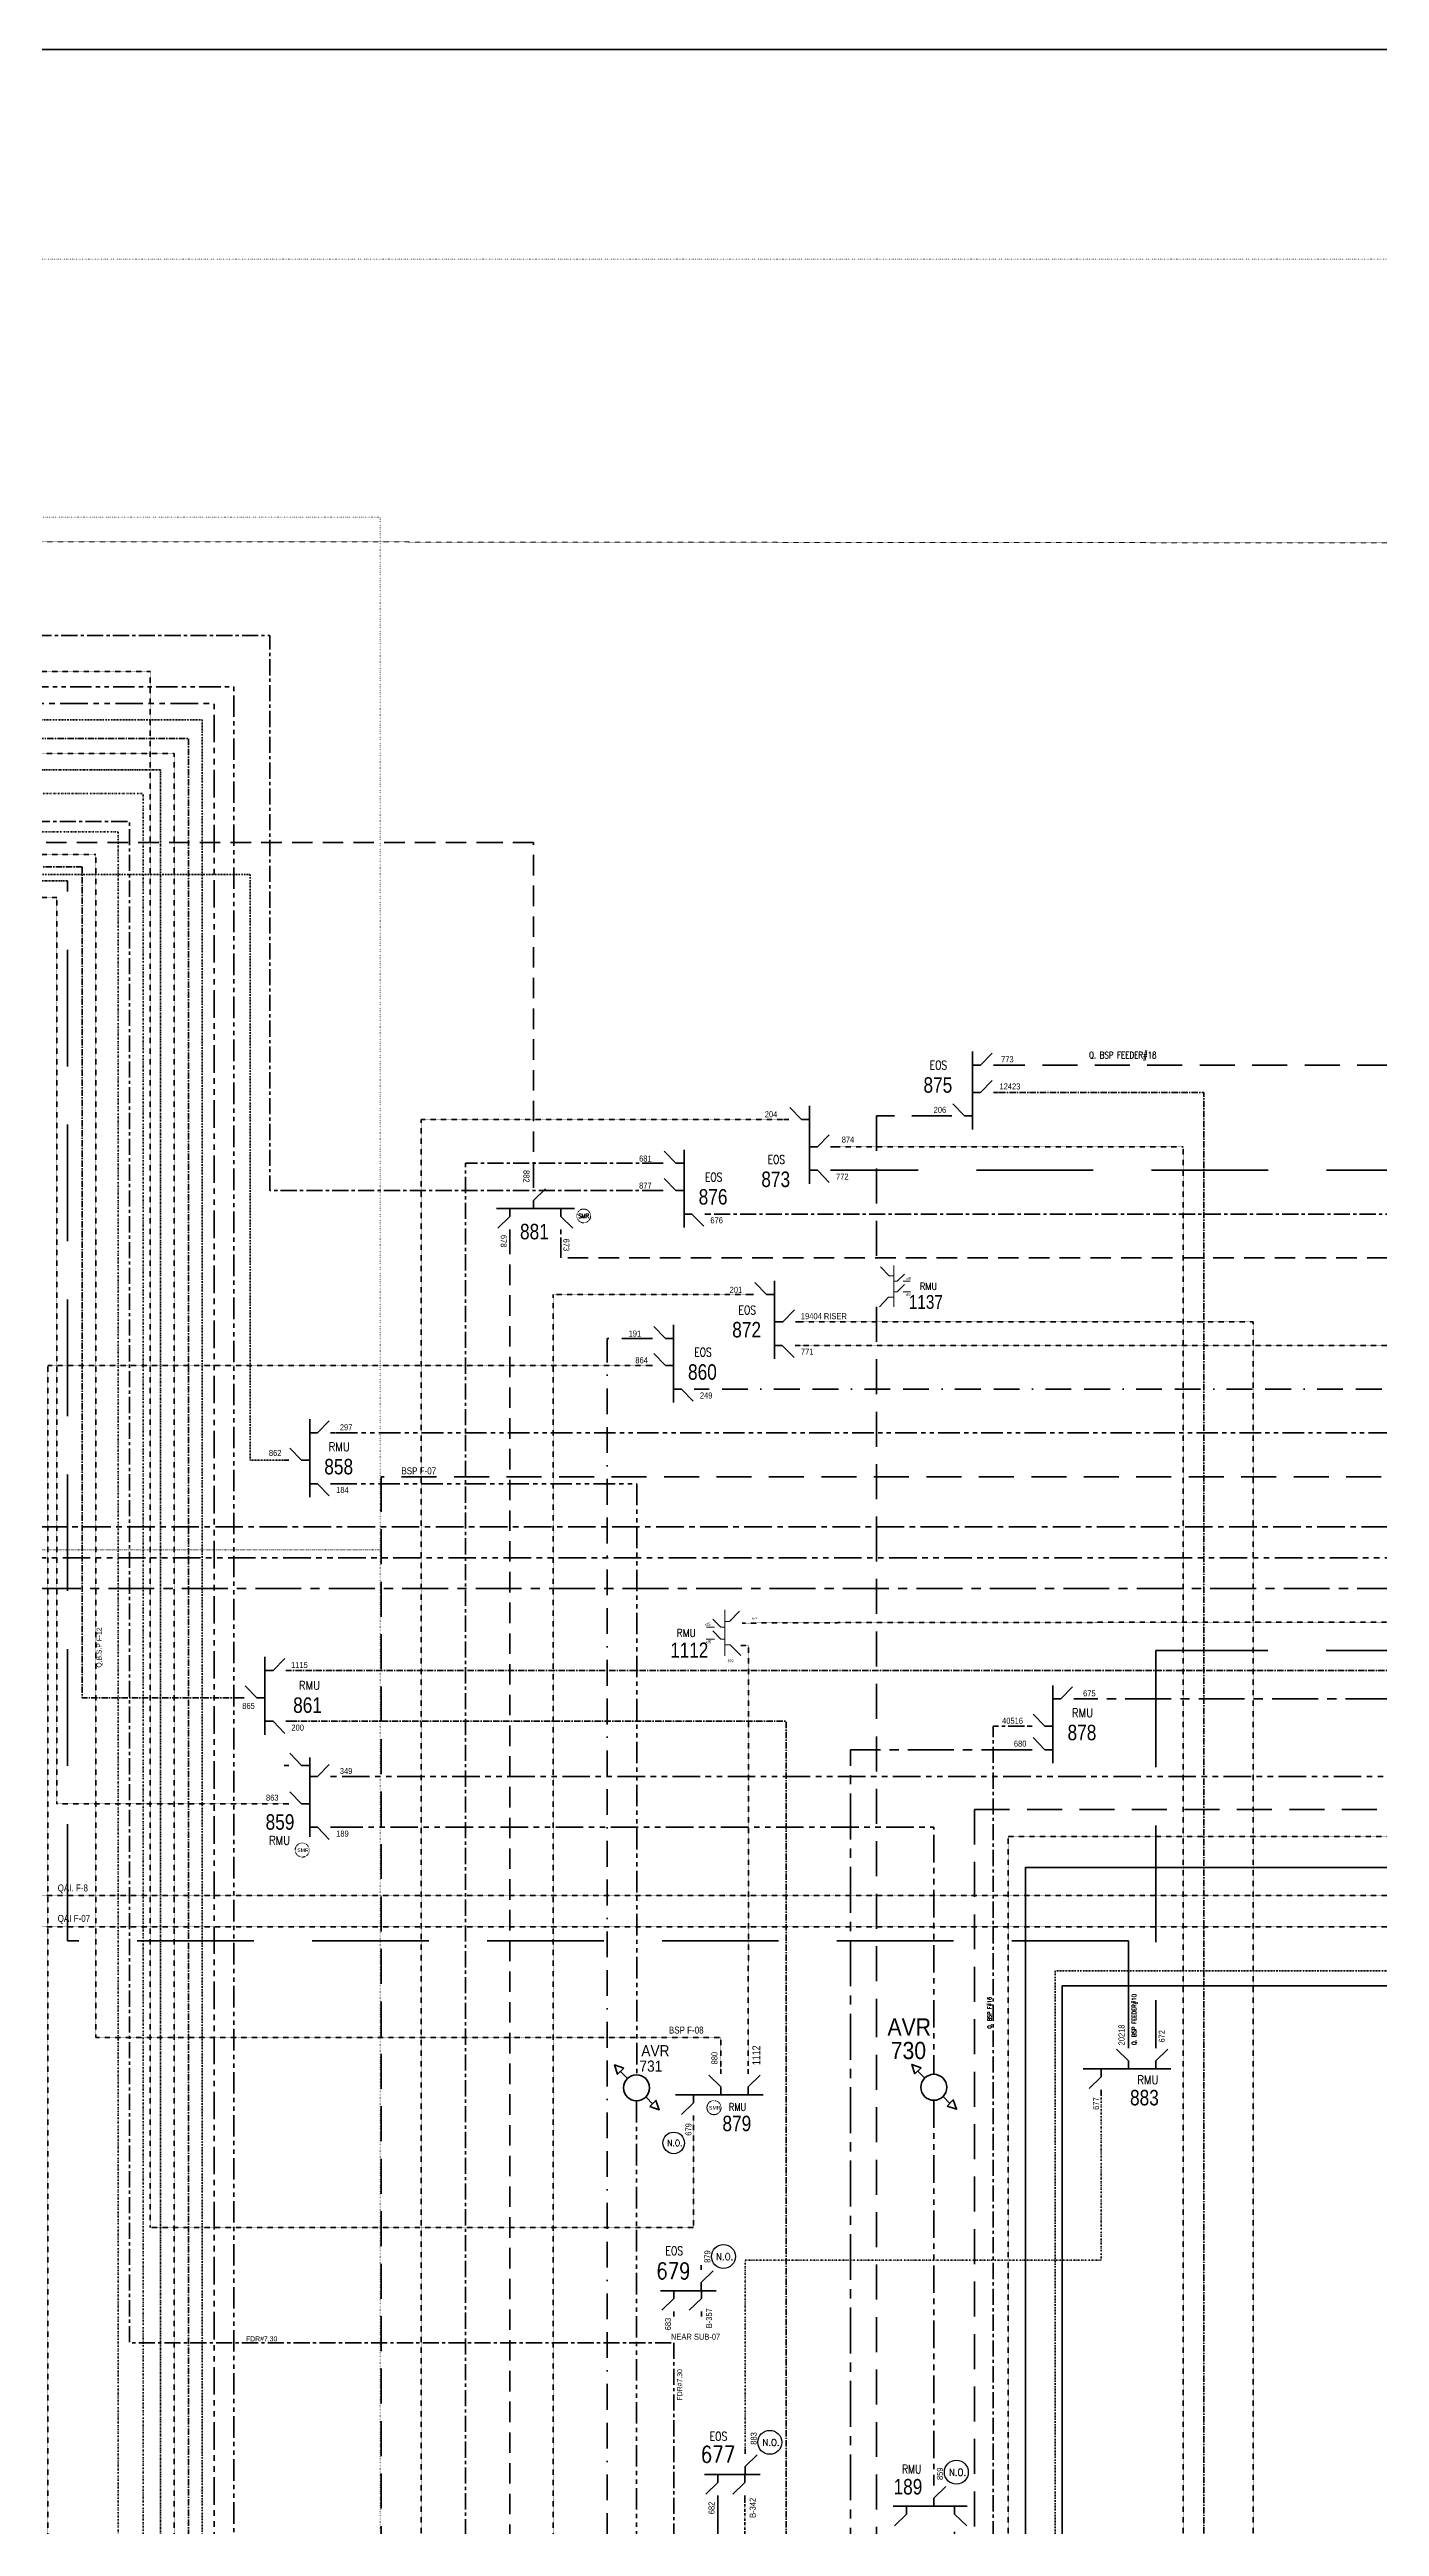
# Model space of a CAD drawing. Header units: metres. Extents: x 65984 to 144644, y -19036 to 23726.
# Drawn here: x 125126 to 125899, y 21395 to 22835 of the extents above; entities that cross this region are included whole.
import ezdxf
from ezdxf.enums import TextEntityAlignment as Align

# ---------------------------------------------------------------- set-up
doc = ezdxf.new("R2010")
doc.units = ezdxf.units.M
doc.header["$MEASUREMENT"] = 0
for name, pattern in [('( Border )', [1.75, 0.5, -0.25, 0.5, -0.25, 0, -0.25]), ('( Center )', [2, 1.25, -0.25, 0.25, -0.25]), ('( Phantom )', [2.5, 1.25, -0.25, 0.25, -0.25, 0.25, -0.25]), ('DGN Style 1', [0.6, 0, -0.6]), ('DGN Style 3', [0.013877, 0, -0.013877]), ('DGN Style 4', [1.6, 0.8, -0.4, 0, -0.4]), ('DGN Style 6', [1.9, 0.7, -0.4, 0, -0.4, 0, -0.4]), ('DGN Style 7', [2, 0.9, -0.4, 0.3, -0.4]), ('HIDDEN2', [2381.25, 1587.5, -793.75])]:
    doc.linetypes.add(name, pattern=pattern)
doc.layers.get('0').update_dxf_attribs({"color": 95, "lineweight": 40})
for name, color, linetype, lineweight in [('ABS NUMBER', 112, 'Continuous', 30), ('d_eos', 111, 'Continuous', 40), ('d_eos no', 121, 'Continuous', 40), ('d_grid line', 7, 'DGN Style 1', 0), ('d_switch', 95, 'Continuous', 40), ('d_tf no', 6, 'Continuous', 40), ('d_ug cable', 95, 'Continuous', 40), ('d_ug main line', 95, 'Continuous', 40), ('d_ug tf', 1, 'Continuous', 40), ('FDR  1  16', 234, 'Continuous', 40), ('Level 37', 7, 'Continuous', 0), ('O H MAIN FEEDER', 4, 'Continuous', 100), ('REGULATOR', 5, 'Continuous', 40), ('SW N O', 114, 'Continuous', 30)]:
    doc.layers.add(name, color=color, linetype=linetype, lineweight=lineweight)
doc.styles.add('Style-Arial', font='arial.ttf')
doc.styles.add('Style-ENGINEERING', font='ENGINEERING.shx')
doc.styles.add('Style-msdefault', font='msdefault.shx')
doc.styles.add('Style-simplex', font='simplex.shx')
doc.styles.add('Style-STANDARD', font='STANDARD.shx')

# ---------------------------------------------------------------- blocks, each defined once
blk = doc.blocks.new('*U934')
at = {"layer": 'ABS NUMBER', "color": 7, "lineweight": 140, "style": 'Style-Arial', "width": 0.88}
for s, p in [('AVR', (-11.3, 11.9)), ('731', (-13, -1.9))]:
    blk.add_text(s, height=10, dxfattribs=at).set_placement(p, align=Align.TOP_LEFT)
blk = doc.blocks.new('*U976')
at = {"layer": 'SW N O', "color": 3, "ltscale": 0.426762}
blk.add_circle((0, 0), 16.8, dxfattribs=at)
at = {"layer": 'SW N O', "color": 3, "style": 'Style-STANDARD'}
blk.add_text('N.O.', height=9.6, dxfattribs=at).set_placement((1.7, -0.2), align=Align.MIDDLE_CENTER)
blk = doc.blocks.new('*U1950')
at = {"layer": 'REGULATOR', "color": 134, "linetype": 'Continuous', "lineweight": 106}
for p, q in [((-9.5, 9.1), (-5.5, 5.1)), ((5.2, -5.6), (9.2, -9.7))]:
    blk.add_line(p, q, dxfattribs=at)
at = {"layer": 'REGULATOR', "color": 134, "linetype": 'Continuous', "lineweight": 106, "flags": 128}
for points in [[(-7.6, 11.1), (-13, 13), (-11.2, 7.6)], [(7.5, -11.2), (13, -13), (11.1, -7.6)]]:
    blk.add_lwpolyline(points, close=True, dxfattribs=at)
at = {"layer": 'REGULATOR', "color": 134, "linetype": 'Continuous', "lineweight": 211}
blk.add_circle((-0.2, -0.3), 7.56, dxfattribs=at)
blk = doc.blocks.new('*U2059')
at = {"layer": 'REGULATOR', "color": 251, "linetype": 'Continuous', "lineweight": 106}
for p, q in [((-9.5, 9.1), (-5.5, 5.1)), ((5.2, -5.6), (9.2, -9.7))]:
    blk.add_line(p, q, dxfattribs=at)
at = {"layer": 'REGULATOR', "color": 251, "linetype": 'Continuous', "lineweight": 106, "flags": 128}
for points in [[(-7.6, 11.1), (-13, 13), (-11.2, 7.6)], [(7.5, -11.2), (13, -13), (11.1, -7.6)]]:
    blk.add_lwpolyline(points, close=True, dxfattribs=at)
at = {"layer": 'REGULATOR', "color": 251, "linetype": 'Continuous', "lineweight": 211}
blk.add_circle((-0.2, -0.3), 7.56, dxfattribs=at)

msp = doc.modelspace()

# ---------------------------------------------------------------- linework, layer by layer
at = {"color": 7, "linetype": '( Border )', "lineweight": 140, "ltscale": 30}
msp.add_line((128845.7, 22056.3), (125503.4, 22056.3), dxfattribs=at)
at = {"color": 7, "linetype": '( Phantom )', "lineweight": 106, "ltscale": 12.802868}
msp.add_line((125639.9, 21643.1), (125639.9, 21419.1), dxfattribs=at)
at = {"color": 7, "linetype": '( Phantom )', "lineweight": 106, "ltscale": 12.802868, "flags": 128}
msp.add_lwpolyline([(125652, 21392.2), (125652, 21375.1), (125221.9, 21375.1), (125221.9, 22454.8), (114309.9, 22454.8), (114309.9, 20185.2)], dxfattribs=at)
at = {"color": 7, "linetype": 'DGN Style 3', "lineweight": 140, "flags": 128}
msp.add_lwpolyline([(125438.9, 21093.7), (125438.9, 21073.4), (125198.6, 21073.4), (125198.6, 22425.7), (114384.5, 22425.7), (114384.5, 20185.2)], dxfattribs=at)
at = {"color": 1, "linetype": 'DGN Style 3', "lineweight": 140, "flags": 128}
for points in [[(125553.4, 22213), (125342, 22213), (125342, 21337.8)], [(125582.6, 22197.1), (125784.7, 22197.1), (125784.7, 19882.8), (116946.7, 19882.8), (116946.7, 20259.6), (116860.9, 20259.7)]]:
    msp.add_lwpolyline(points, dxfattribs=at)
at = {"color": 3, "linetype": 'DGN Style 3', "lineweight": 140, "flags": 128}
msp.add_lwpolyline([(116807.7, 20242.1), (116807.7, 20219.5), (116935.2, 20219.5), (116935.2, 19876.7), (125825.5, 19876.7), (125825.5, 22095.4), (125562.3, 22095.4)], dxfattribs=at)
at = {"color": 7, "linetype": '( Border )', "lineweight": 140, "ltscale": 30, "flags": 128}
msp.add_lwpolyline([(125473.7, 22085.8), (125450.1, 22085.8), (125450.1, 21047.2)], dxfattribs=at)
at = {"color": 1, "linetype": 'DGN Style 4', "lineweight": 70, "flags": 128}
msp.add_lwpolyline([(128559.9, 20572.7), (128559.9, 20579), (128073.9, 20579), (128073.9, 21718.3), (128073.9, 21718.3), (125710.5, 21718.3), (125710.5, 19820.8), (115844.2, 19820.8), (115844.2, 19939)], dxfattribs=at)
at = {"color": 7, "linetype": '( Phantom )', "lineweight": 100, "ltscale": 10, "flags": 128}
msp.add_lwpolyline([(125467.2, 21642.7), (125467.2, 20968.6)], dxfattribs=at)
at = {"layer": 'd_eos', "color": 7, "linetype": 'Continuous', "lineweight": 211, "ltscale": 0.638341}
for p, q in [((125662.4, 22207.3), (125662.4, 22252.5)), ((125662.4, 22244.6), (125667.1, 22244.6)), ((125667.1, 22244.6), (125673.9, 22251.6)), ((125674.5, 22244.6), (125677.4, 22244.6)), ((125662.4, 22228.7), (125667.1, 22228.7)), ((125667.1, 22228.7), (125673.9, 22235.7)), ((125674.5, 22228.7), (125677.4, 22228.7)), ((125555.6, 22213), (125552.8, 22213)), ((125563.1, 22213), (125556.3, 22220)), ((125567.7, 22213), (125563.1, 22213)), ((125567.7, 22175.7), (125567.7, 22220.9)), ((125650.3, 22215.1), (125647.5, 22215.1)), ((125657.8, 22215.1), (125651, 22222.1)), ((125662.4, 22215.1), (125657.8, 22215.1)), ((125567.7, 22197.1), (125572.3, 22197.1)), ((125572.3, 22197.1), (125579.1, 22204.1)), ((125579.8, 22197.1), (125582.6, 22197.1)), ((125482.7, 22187.6), (125479.8, 22187.6)), ((125490.1, 22187.6), (125483.3, 22194.6)), ((125494.8, 22187.6), (125490.1, 22187.6)), ((125494.8, 22150.3), (125494.8, 22195.5)), ((125567.7, 22183.5), (125572.3, 22183.5)), ((125572.3, 22183.5), (125579.1, 22176.5)), ((125579.8, 22183.5), (125582.6, 22183.5)), ((125482.7, 22171.7), (125479.8, 22171.7)), ((125490.1, 22171.7), (125483.3, 22178.7)), ((125494.8, 22171.7), (125490.1, 22171.7)), ((125494.8, 22158), (125499.4, 22158)), ((125499.4, 22158), (125506.2, 22151)), ((125506.8, 22158), (125509.7, 22158)), ((125535.2, 22111.3), (125532.4, 22111.3)), ((125542.7, 22111.3), (125535.9, 22118.3)), ((125547.3, 22111.3), (125542.7, 22111.3)), ((125547.3, 22074), (125547.3, 22119.2)), ((125547.4, 22095.4), (125552.1, 22095.4)), ((125552.1, 22095.4), (125558.9, 22102.4)), ((125559.5, 22095.4), (125562.3, 22095.4)), ((125476.5, 22085.8), (125473.7, 22085.8)), ((125484, 22085.8), (125477.2, 22092.8)), ((125488.6, 22085.8), (125484, 22085.8)), ((125488.6, 22048.6), (125488.6, 22093.8)), ((125547.3, 22081.7), (125551.9, 22081.7)), ((125551.9, 22081.7), (125558.7, 22074.7)), ((125559.4, 22081.7), (125562.2, 22081.7)), ((125476.5, 22070), (125473.7, 22070)), ((125484, 22070), (125477.2, 22077)), ((125488.6, 22070), (125484, 22070)), ((125488.6, 22056.3), (125493.3, 22056.3)), ((125493.3, 22056.3), (125500.1, 22049.3)), ((125500.7, 22056.3), (125503.6, 22056.3)), ((125277.3, 21993.6), (125277.3, 22038.8)), ((125281.9, 22030.9), (125288.7, 22037.9)), ((125277.3, 22030.9), (125281.9, 22030.9)), ((125289.4, 22030.9), (125292.2, 22030.9)), ((125265.2, 22015), (125262.4, 22015)), ((125272.6, 22015), (125265.8, 22022)), ((125277.3, 22015), (125272.6, 22015)), ((125277.3, 22001.3), (125281.9, 22001.3)), ((125281.9, 22001.3), (125288.7, 21994.3)), ((125289.4, 22001.3), (125292.2, 22001.3)), ((125251.3, 21855.5), (125251.3, 21900.7)), ((125256, 21892.8), (125262.8, 21899.8)), ((125246.7, 21876.9), (125239.9, 21883.9)), ((125251.3, 21892.8), (125256, 21892.8)), ((125263.4, 21892.8), (125266.3, 21892.8)), ((125709.1, 21839), (125709.1, 21884.2)), ((125713.7, 21876.3), (125720.5, 21883.3)), ((125239.2, 21876.9), (125236.4, 21876.9)), ((125251.3, 21876.9), (125246.7, 21876.9)), ((125704.4, 21860.4), (125697.6, 21867.4)), ((125709.1, 21876.3), (125713.7, 21876.3)), ((125721.2, 21876.3), (125724, 21876.3)), ((125251.3, 21863.3), (125256, 21863.3)), ((125256, 21863.3), (125262.8, 21856.3)), ((125263.4, 21863.3), (125266.3, 21863.3)), ((125697, 21860.4), (125694.2, 21860.4)), ((125704.4, 21846.7), (125697.6, 21853.8)), ((125709.1, 21860.4), (125704.4, 21860.4)), ((125697, 21846.7), (125694.2, 21846.7)), ((125709.1, 21846.7), (125704.4, 21846.7)), ((125753, 21666), (125746, 21672.7)), ((125753, 21673.4), (125753, 21676.2)), ((125753, 21661.3), (125753, 21666)), ((125768.8, 21673.4), (125768.8, 21676.2)), ((125768.8, 21665.9), (125775.8, 21672.7)), ((125768.8, 21661.3), (125768.8, 21665.9)), ((125516.2, 21650.9), (125509.2, 21657.7)), ((125516.2, 21658.4), (125516.2, 21661.2)), ((125516.2, 21646.3), (125516.2, 21650.9)), ((125532.1, 21658.4), (125532.1, 21661.2)), ((125532.1, 21650.9), (125539.1, 21657.7)), ((125532.1, 21646.3), (125532.1, 21650.9)), ((125726.6, 21661.3), (125777.6, 21661.3)), ((125737.1, 21656.7), (125730.1, 21649.9)), ((125737.1, 21661.3), (125737.1, 21656.7)), ((125737.1, 21649.2), (125737.1, 21646.4)), ((125489.8, 21646.3), (125540.8, 21646.3)), ((125500.3, 21641.6), (125493.3, 21634.8)), ((125500.3, 21646.3), (125500.3, 21641.6)), ((125500.3, 21634.2), (125500.3, 21631.4)), ((125504.8, 21544.5), (125504.8, 21547.3)), ((125504.8, 21537.1), (125511.8, 21543.9)), ((125504.8, 21532.4), (125504.8, 21537.1)), ((125481.2, 21532.4), (125513.5, 21532.4)), ((125488.9, 21527.8), (125481.9, 21521)), ((125488.9, 21532.4), (125488.9, 21527.8)), ((125488.9, 21520.3), (125488.9, 21517.5)), ((125504.9, 21527.8), (125497.8, 21521)), ((125504.9, 21532.4), (125504.9, 21527.8)), ((125504.9, 21520.3), (125504.9, 21517.5)), ((125530.3, 21437.6), (125530.3, 21440.4)), ((125530.3, 21430.2), (125537.3, 21437)), ((125506.7, 21425.5), (125539, 21425.5)), ((125514.5, 21420.9), (125507.5, 21414.1)), ((125514.5, 21425.5), (125514.5, 21420.9)), ((125530.1, 21420.9), (125523.1, 21414.1)), ((125530.1, 21425.5), (125530.1, 21420.9)), ((125530.3, 21425.5), (125530.3, 21430.2)), ((125639.9, 21419.2), (125639.9, 21422.1)), ((125514.5, 21413.4), (125514.5, 21410.6)), ((125530.1, 21413.4), (125530.1, 21410.6)), ((125616.3, 21407.1), (125659.2, 21407.1)), ((125624, 21407.1), (125624, 21402.5)), ((125639.9, 21411.8), (125646.9, 21418.6)), ((125639.9, 21407.1), (125639.9, 21411.8)), ((125652, 21407.1), (125652, 21402.5)), ((125624, 21402.5), (125617, 21395.7)), ((125652, 21402.5), (125659, 21395.7))]:
    msp.add_line(p, q, dxfattribs=at)
at = {"layer": 'd_eos', "color": 2, "linetype": 'Continuous', "lineweight": 211, "ltscale": 0.638341}
for p, q in [((125407.3, 22173.4), (125407.3, 22176.3)), ((125407.3, 22166), (125414.3, 22172.8)), ((125385.9, 22161.3), (125431.1, 22161.3)), ((125393.6, 22156.7), (125386.6, 22149.9)), ((125393.6, 22161.3), (125393.6, 22156.7)), ((125407.3, 22161.3), (125407.3, 22166)), ((125423.2, 22161.3), (125423.2, 22156.7)), ((125423.2, 22156.7), (125430.2, 22149.9)), ((125393.6, 22149.2), (125393.6, 22146.4)), ((125423.2, 22149.2), (125423.2, 22146.4)), ((125265.2, 21837.7), (125262.4, 21837.7)), ((125272.6, 21837.7), (125265.8, 21844.7)), ((125277.3, 21837.7), (125272.6, 21837.7)), ((125277.3, 21796.2), (125277.3, 21842.2)), ((125281.9, 21831.2), (125288.7, 21838.2)), ((125272.6, 21815.4), (125265.8, 21822.4)), ((125277.3, 21831.2), (125281.9, 21831.2)), ((125289.4, 21831.2), (125292.2, 21831.2)), ((125265.2, 21815.4), (125262.4, 21815.4)), ((125277.3, 21815.4), (125272.6, 21815.4)), ((125277.3, 21801.7), (125281.9, 21801.7)), ((125281.9, 21801.7), (125288.7, 21794.7)), ((125289.4, 21801.7), (125292.2, 21801.7))]:
    msp.add_line(p, q, dxfattribs=at)
at = {"layer": 'd_eos', "color": 7, "linetype": 'Continuous', "lineweight": 13, "ltscale": 0.288539}
for p, q in [((125614.2, 22122), (125608.9, 22127.5)), ((125616.6, 22104.1), (125616.6, 22128.1)), ((125616.4, 22122.1), (125614.3, 22122.1)), ((125616.6, 22119), (125618.7, 22119)), ((125616.6, 22112.8), (125618.7, 22112.8)), ((125618.7, 22119), (125622.8, 22123.2)), ((125618.7, 22112.8), (125622.9, 22117.1)), ((125622.1, 22119), (125626.2, 22119)), ((125622.1, 22112.8), (125626.4, 22112.8))]:
    msp.add_line(p, q, dxfattribs=at)
at = {"layer": 'd_eos', "color": 7, "linetype": 'Continuous', "lineweight": 13, "ltscale": 0.233717}
for q in [(125616.6, 22109.8), (125608.3, 22104.2)]:
    msp.add_line((125613.6, 22109.7), q, dxfattribs=at)
at = {"layer": 'd_eos', "color": 7, "linetype": 'Continuous', "lineweight": 13, "ltscale": 0.320599}
for p, q in [((125516.2, 21918), (125511.6, 21922.6)), ((125518.5, 21901.4), (125518.5, 21928.1)), ((125521.2, 21921.3), (125527.1, 21927.4)), ((125512.4, 21911.1), (125507.6, 21911.1)), ((125512.4, 21918), (125507.9, 21918)), ((125516.2, 21911.1), (125511.5, 21915.9)), ((125518.5, 21918), (125516.2, 21918)), ((125518.5, 21911.1), (125516.2, 21911.1)), ((125518.7, 21921.4), (125521.1, 21921.4))]:
    msp.add_line(p, q, dxfattribs=at)
at = {"layer": 'd_eos', "color": 7, "linetype": 'Continuous', "lineweight": 13, "ltscale": 0.259685}
for p, q in [((125521.8, 21907.7), (125518.5, 21907.7)), ((125521.8, 21907.6), (125527.8, 21901.5))]:
    msp.add_line(p, q, dxfattribs=at)
at = {"layer": 'd_grid line', "color": 7, "linetype": 'DGN Style 1', "lineweight": 0, "flags": 128}
for points in [[(133459.3, 19332.1), (133459.3, 22713), (107396.8, 22713), (107396.8, 19332.1)], [(124328.3, 21963), (124328.3, 22563), (125318.3, 22563), (125318.3, 21963)], [(124328.3, 21363), (124328.3, 21963), (125318.3, 21963), (125318.3, 21363)]]:
    msp.add_lwpolyline(points, close=True, dxfattribs=at)
at = {"layer": 'd_ug cable', "color": 1, "linetype": 'DGN Style 3', "lineweight": 0}
msp.add_line((107935.2, 22564.4), (133669.6, 22541.1), dxfattribs=at)
at = {"layer": 'd_ug cable', "color": 206, "linetype": 'DGN Style 3', "lineweight": 100, "flags": 128}
msp.add_lwpolyline([(116176.4, 20628.2), (116176.4, 20750.7), (116176.2, 20750.7), (116176.2, 20751.9), (115709.1, 20751.9), (115709.1, 20898.3), (115443.6, 20898.3), (115443.6, 22367.1), (125153.1, 22367.1), (125153.1, 21679.5), (125516.2, 21679.5), (125516.2, 21661.2)], dxfattribs=at)
at = {"layer": 'd_ug cable', "color": 251, "linetype": 'DGN Style 3', "lineweight": 100, "flags": 128}
msp.add_lwpolyline([(116822.6, 20861.1), (116854.8, 20861.1), (116854.8, 20884.9), (116988.6, 20884.9), (116988.6, 22342), (125130.4, 22342), (125130.4, 21815.4), (125262.4, 21815.4)], dxfattribs=at)
at = {"layer": 'd_ug cable', "color": 11, "linetype": 'DGN Style 3', "lineweight": 100, "flags": 128}
msp.add_lwpolyline([(116936.1, 20791.1), (116989.8, 20791.1), (116989.8, 20008), (117030.6, 20008), (117030.6, 19932.6), (125125.2, 19932.6), (125125.2, 22070), (125473.7, 22070)], dxfattribs=at)
at = {"layer": 'd_ug cable', "color": 18, "linetype": 'DGN Style 3', "lineweight": 100, "flags": 128}
msp.add_lwpolyline([(128546.8, 21588), (128257.1, 21588), (128257.1, 21796.4), (125683.2, 21796.4), (125683.2, 21241)], dxfattribs=at)
at = {"layer": 'd_ug cable', "color": 1, "linetype": 'DGN Style 3', "lineweight": 100, "flags": 128}
msp.add_lwpolyline([(128118.7, 21007.5), (128118.7, 21762.1), (125098.7, 21762.1)], dxfattribs=at)
at = {"layer": 'd_ug cable', "color": 2, "linetype": 'DGN Style 3', "lineweight": 13}
for centre, radius in [((125436.5, 22157), 4), ((125273, 21788.5), 4.1), ((125512.2, 21638.8), 4.1)]:
    msp.add_circle(centre, radius, dxfattribs=at)
at = {"layer": 'd_ug main line', "color": 3, "linetype": 'DGN Style 3', "lineweight": 140}
msp.add_line((128976.3, 22081.7), (125562.2, 22081.7), dxfattribs=at)
at = {"layer": 'd_ug main line', "color": 121, "linetype": 'DGN Style 3', "lineweight": 140}
for p, q in [((125532.3, 21907.4), (125527.7, 21907.4)), ((125532.1, 21663.1), (125532.3, 21907.5))]:
    msp.add_line(p, q, dxfattribs=at)
at = {"layer": 'd_ug main line', "color": 194, "linetype": 'HIDDEN2', "lineweight": 140, "ltscale": 0.042676}
msp.add_line((125514.5, 21410.6), (125514.5, 19921.5), dxfattribs=at)
at = {"layer": 'd_ug main line', "color": 121, "linetype": 'DGN Style 3', "lineweight": 140, "flags": 128}
for points in [[(125500.3, 21632.8), (125500.3, 21569.2), (125184.7, 21569.2), (125184.7, 22473.3), (115028.9, 22473.3), (115028.9, 20483.6)], [(128805.9, 21792.3), (128412.4, 21792.3), (128412.4, 21923.3), (125601.1, 21920.7), (125528.5, 21920.4)]]:
    msp.add_lwpolyline(points, dxfattribs=at)
at = {"layer": 'd_ug main line', "color": 22, "linetype": '( Phantom )', "lineweight": 100, "ltscale": 10, "flags": 128}
msp.add_lwpolyline([(125479.8, 20968.6), (125479.8, 20987.3), (125233.2, 20987.3), (125233.2, 22464.4), (114290.4, 22464.4), (114290.4, 20185.2)], dxfattribs=at)
at = {"layer": 'd_ug main line', "color": 157, "linetype": 'DGN Style 4', "lineweight": 140, "flags": 128}
msp.add_lwpolyline([(125418, 21017.4), (125418, 21004.7), (125214.8, 21004.7), (125214.8, 22445.3), (114327.5, 22445.3), (114327.5, 20185.2)], dxfattribs=at)
at = {"layer": 'd_ug main line', "color": 174, "linetype": '( Center )', "lineweight": 140, "ltscale": 2.94, "flags": 128}
for points in [[(125524.7, 21248.6), (125524.7, 21213.5), (125207, 21213.5), (125207, 22434.5), (114346, 22434.5), (114346, 20185.2)], [(125145.2, 22359.9), (115450.8, 22359.9), (115450.8, 20910), (116755.3, 20910), (116755.3, 20829.4)], [(125236.4, 21876.9), (125145.2, 21876.9), (125145.2, 22359.9)], [(128519.1, 21740.6), (128352.7, 21740.6), (128352.7, 21892.8), (125266.2, 21892.8)], [(125266.3, 21863.3), (125554.1, 21863.3), (125554.1, 21278.4)]]:
    msp.add_lwpolyline(points, dxfattribs=at)
at = {"layer": 'd_ug main line', "color": 200, "linetype": 'DGN Style 7', "lineweight": 80, "flags": 128}
msp.add_lwpolyline([(125307.5, 21308), (125307.5, 21295.5), (125190.6, 21295.5), (125190.6, 22416.2), (114403, 22416.2), (114403, 20185.2)], dxfattribs=at)
at = {"layer": 'd_ug main line', "color": 22, "linetype": 'DGN Style 6', "lineweight": 140, "flags": 128}
msp.add_lwpolyline([(125618.3, 21115.9), (125618.3, 21061.7), (125180.5, 21061.7), (125180.5, 22402.4), (114450, 22402.4), (114450, 20327), (114594.3, 20327), (114594.3, 20185)], dxfattribs=at)
at = {"layer": 'd_ug main line', "color": 36, "linetype": 'HIDDEN2', "lineweight": 70, "ltscale": 0.0075}
for points in [[(125386.1, 22374), (115436.3, 22374), (115436.3, 20892.1), (115702.4, 20892.1), (115702.4, 20746.4), (116184.6, 20746.4), (116184.6, 20578.3), (116242, 20578.3), (116242, 20553.6)], [(125407.3, 22176.3), (125407.3, 22374), (125386.1, 22374), (125386.1, 22374)], [(125393.6, 22146.6), (125393.6, 21196.7)], [(128761, 22132.6), (125423.2, 22132.6), (125423.2, 22146.3)]]:
    msp.add_lwpolyline(points, dxfattribs=at)
at = {"layer": 'd_ug main line', "color": 191, "linetype": 'DGN Style 7', "lineweight": 140, "flags": 128}
msp.add_lwpolyline([(125136.6, 22351.8), (116982.3, 22351.8), (116982.3, 20302.9), (116982.3, 20302.9), (116982.3, 19904.8), (116245.1, 19904.8), (116245.1, 20043.3)], dxfattribs=at)
at = {"layer": 'd_ug main line', "color": 191, "linetype": 'HIDDEN2', "lineweight": 140, "ltscale": 0.042676}
for points in [[(125753, 21676.2), (125753, 21735.8), (125136.6, 21735.8), (125136.6, 22351.8)], [(128686.9, 21766), (128374.5, 21766), (128374.5, 21904.4), (125768.8, 21904.4), (125768.8, 21676.2)]]:
    msp.add_lwpolyline(points, dxfattribs=at)
at = {"layer": 'd_ug main line', "color": 194, "linetype": 'HIDDEN2', "lineweight": 140, "ltscale": 0.012803}
for points in [[(128904.8, 21664.3), (128314.7, 21664.3), (128314.7, 22244.6), (125677.4, 22244.6)], [(125647.5, 22215.1), (125606.6, 22215.1), (125606.6, 22127.5)], [(125606.6, 22104.2), (125606.6, 21976.5)], [(125606.6, 21976.5), (125606.6, 21700)], [(125606.6, 21700), (125606.6, 21145.5)]]:
    msp.add_lwpolyline(points, dxfattribs=at)
at = {"layer": 'd_ug main line', "color": 194, "linetype": '( Center )', "lineweight": 158, "ltscale": 2.94, "flags": 128}
msp.add_lwpolyline([(116768.1, 20333.1), (116768.1, 20291.3), (116970, 20291.3), (116970, 20103.3), (117041.4, 20103.3), (117041.4, 19837.5), (125796.7, 19837.5), (125796.7, 22228.7), (125677.4, 22228.7)], dxfattribs=at)
at = {"layer": 'd_ug main line', "color": 1, "linetype": 'HIDDEN2', "lineweight": 70, "ltscale": 0.042676}
msp.add_lwpolyline([(128984.4, 22183.5), (125582.1, 22183.5)], dxfattribs=at)
at = {"layer": 'd_ug main line', "color": 3, "linetype": 'DGN Style 3', "lineweight": 140, "flags": 128}
msp.add_lwpolyline([(125532.4, 22111.3), (125418.8, 22111.3), (125418.8, 21123.5)], dxfattribs=at)
at = {"layer": 'd_ug main line', "color": 134, "linetype": '( Phantom )', "lineweight": 100, "ltscale": 10, "flags": 128}
for points in [[(128730, 22030.9), (125291.6, 22030.9)], [(125292.2, 22001.3), (125467.3, 22001.3), (125467.3, 21657.9)]]:
    msp.add_lwpolyline(points, dxfattribs=at)
at = {"layer": 'd_ug main line', "color": 251, "linetype": 'HIDDEN2', "lineweight": 140, "ltscale": 0.012803}
msp.add_lwpolyline([(128582.7, 22005.4), (125318.8, 22005.4), (125318.8, 21381.9), (124451.7, 21381.9)], dxfattribs=at)
at = {"layer": 'd_ug main line', "color": 220, "linetype": '( Center )', "lineweight": 140, "ltscale": 12.802868, "flags": 128}
msp.add_lwpolyline([(125031.5, 21937), (125031.5, 21976.4), (128516.7, 21976.4)], dxfattribs=at)
at = {"layer": 'd_ug main line', "color": 131, "linetype": '( Phantom )', "lineweight": 70, "ltscale": 12.802868, "flags": 128}
msp.add_lwpolyline([(125049.1, 21819.1), (125049.1, 21958.4), (128429.4, 21958.4), (128429.4, 21842.3), (128978.8, 21842.3)], dxfattribs=at)
at = {"layer": 'd_ug main line', "color": 251, "linetype": '( Phantom )', "lineweight": 106, "ltscale": 12.802868, "flags": 128}
for points in [[(128640.5, 21638.9), (128291.9, 21638.8), (128291.9, 21831.2), (125291.5, 21831.2)], [(125292.2, 21801.7), (125639.9, 21801.7), (125639.9, 21658.2)]]:
    msp.add_lwpolyline(points, dxfattribs=at)
at = {"layer": 'd_ug main line', "color": 57, "linetype": 'HIDDEN2', "lineweight": 140, "ltscale": 0.012803, "true_color": 0x7d8a21}
msp.add_lwpolyline([(128681.1, 21613.4), (128275.3, 21613.4), (128275.3, 21812.1), (125663.6, 21812.1), (125663.6, 21317.8)], dxfattribs=at)
at = {"layer": 'd_ug main line', "color": 5, "linetype": 'DGN Style 3', "lineweight": 140, "flags": 128}
msp.add_lwpolyline([(128853.8, 20829.6), (128099.3, 20829.6), (128099.3, 21743.9), (125110.7, 21743.9), (125110.7, 21411.8)], dxfattribs=at)
at = {"layer": 'd_ug main line', "color": 5, "linetype": 'DGN Style 6', "lineweight": 140, "flags": 128}
msp.add_lwpolyline([(125737.1, 21646.4), (125737.1, 21550.1), (125530.3, 21550.1), (125530.3, 21440.4)], dxfattribs=at)
at = {"layer": 'd_ug main line', "color": 194, "linetype": '( Border )', "lineweight": 140, "ltscale": 2.94, "flags": 128}
msp.add_lwpolyline([(125530.1, 21410.6), (125530.1, 21366.7), (125173.6, 21366.7), (125173.6, 19762.9), (114780.3, 19762.9), (114780.3, 20000.7), (114780.3, 20000.7), (114780.3, 20131.5)], dxfattribs=at)
at = {"layer": 'd_ug tf', "color": 134, "linetype": 'DGN Style 4', "lineweight": 140, "flags": 128}
msp.add_lwpolyline([(116559.6, 20376.8), (116559.6, 20301.7), (116974.8, 20301.7), (116974.8, 22355.5), (125242.7, 22355.5), (125242.7, 22015), (125262.4, 22015)], dxfattribs=at)
at = {"layer": 'FDR  1  16', "color": 30, "linetype": '( Center )', "lineweight": 70, "ltscale": 7.500037}
msp.add_line((128881.7, 22158), (125509.6, 22158), dxfattribs=at)
at = {"layer": 'FDR  1  16', "color": 30, "linetype": '( Center )', "lineweight": 70, "ltscale": 7.500037, "flags": 128}
for points in [[(125479.8, 22171.7), (125254.2, 22171.7), (125254.2, 22494.3), (115424.6, 22494.3), (115424.6, 20879.7), (115646.9, 20879.7), (115646.9, 20384.3), (115406.5, 20384.3), (115406.5, 19836.9), (115912, 19836.9), (115912, 19932.7)], [(125479.9, 22187.6), (125367.8, 22187.6), (125367.8, 21265.8)]]:
    msp.add_lwpolyline(points, dxfattribs=at)
at = {"layer": 'FDR  1  16', "color": 1, "linetype": '( Center )', "lineweight": 70, "ltscale": 7.500037, "flags": 128}
for points in [[(115013, 20327.8), (115013, 20397.6), (114501.7, 20397.6), (114501.7, 22386.2), (125172.7, 22386.2), (125172.7, 21502.1), (125488.9, 21502.1)], [(125488.9, 21502.1), (125488.9, 19909), (117049.6, 19909), (117049.6, 19946.8)]]:
    msp.add_lwpolyline(points, dxfattribs=at)
at = {"layer": 'FDR  1  16', "color": 30, "linetype": 'DGN Style 6', "lineweight": 70, "flags": 128}
msp.add_lwpolyline([(125349.8, 21236.3), (125349.8, 21221.5), (125166.1, 21221.5), (125166.1, 22380.2), (114512.9, 22380.2), (114512.9, 20408.4), (115057.6, 20408.4), (115057.6, 20185)], dxfattribs=at)
at = {"layer": 'FDR  1  16', "color": 7, "linetype": '( Center )', "lineweight": 120, "ltscale": 21.338113, "flags": 128}
msp.add_lwpolyline([(125065.6, 21821.8), (125065.6, 21940.4), (128414, 21940.4), (128414, 21816.9)], dxfattribs=at)
at = {"layer": 'FDR  1  16', "color": 1, "linetype": '( Center )', "lineweight": 211, "ltscale": 21.338113, "flags": 128}
for points in [[(129005.3, 21689.7), (128333.7, 21689.7), (128333.7, 21876.3), (125722.6, 21876.3)], [(125694.2, 21846.7), (125591.5, 21846.7), (125591.5, 21331.8)]]:
    msp.add_lwpolyline(points, dxfattribs=at)
at = {"layer": 'FDR  1  16', "color": 154, "linetype": '( Center )', "lineweight": 106, "ltscale": 7.500037, "flags": 128}
msp.add_lwpolyline([(116110.2, 19993.5), (116110.2, 19915.9), (125674.4, 19915.9), (125674.4, 21860.4), (125695.6, 21860.4)], dxfattribs=at)
at = {"layer": 'O H MAIN FEEDER', "color": 140, "lineweight": 211, "ltscale": 0.498271, "flags": 128}
msp.add_lwpolyline([(106943.9, 22834.8), (144644.1, 22834.8), (144644.1, 19389.5), (106943.9, 19389.5)], close=True, dxfattribs=at)
at = {"layer": 'O H MAIN FEEDER', "color": 214, "lineweight": 140, "ltscale": 0.426762, "flags": 128}
msp.add_lwpolyline([(128142.4, 21269), (128142.4, 21778.4), (125693.2, 21778.4), (125693.2, 19849.3)], dxfattribs=at)
at = {"layer": 'O H MAIN FEEDER', "color": 95, "lineweight": 211, "ltscale": 0.426762, "flags": 128}
msp.add_lwpolyline([(128061, 20333.4), (128061, 21709.5), (125714.5, 21709.5), (125714.5, 20280.9)], dxfattribs=at)

# ---------------------------------------------------------------- block references
at = {"layer": 'ABS NUMBER', "color": 7, "lineweight": 140, "xscale": 0.6471528614886997, "yscale": 0.6471528614886997, "zscale": 0.6471528614886997}
msp.add_blockref('*U934', (125477.3, 21667.4), dxfattribs=at)
at = {"layer": 'REGULATOR', "color": 134, "linetype": 'Continuous', "lineweight": 106}
msp.add_blockref('*U1950', (125467.4, 21650.6), dxfattribs=at)
at = {"layer": 'REGULATOR', "color": 251, "linetype": 'Continuous', "lineweight": 106}
msp.add_blockref('*U2059', (125640.1, 21650.9), dxfattribs=at)
at = {"layer": 'SW N O', "color": 3}
for p, xscale, yscale, zscale in [((125488.8, 21618.3), 0.3728942576780105, 0.3728942576780105, 0.3728942576780105), ((125517.7, 21552.3), 0.4143269529755673, 0.4143269529755673, 0.4143269529755673), ((125544.6, 21444.3), 0.4143269529755673, 0.4143269529755673, 0.4143269529755673), ((125653, 21426.9), 0.4143269529755673, 0.4143269529755673, 0.4143269529755673)]:
    msp.add_blockref('*U976', p, dxfattribs=dict(at, xscale=xscale, yscale=yscale, zscale=zscale))

# ---------------------------------------------------------------- texts
at = {"color": 7, "linetype": 'Continuous', "lineweight": 40, "style": 'Style-STANDARD', "width": 0.857143}
msp.add_text('Q. BSP FEEDER#18', height=3.854, dxfattribs=at).set_placement((125749.7, 22250.5), align=Align.MIDDLE_CENTER)
for s, height, p in [('Q. BSP F#16', 2.323, (125672.3, 21693.9)), ('Q. BSP FEEDER#10', 2.52, (125756.3, 21690))]:
    msp.add_text(s, height=height, rotation=90, dxfattribs=at).set_placement(p, align=Align.MIDDLE_CENTER)
at = {"layer": 'ABS NUMBER', "color": 7, "lineweight": 140, "style": 'Style-Arial', "width": 0.88}
for s, p in [('AVR', (125613, 21690.7)), ('730', (125614.9, 21677))]:
    msp.add_text(s, height=10, dxfattribs=at).set_placement(p, align=Align.TOP_LEFT)
at = {"layer": 'd_eos no', "color": 7, "linetype": 'Continuous', "lineweight": 140, "style": 'Style-msdefault', "width": 0.833333}
for s, p in [('875', (125633.9, 22228.6)), ('873', (125539.7, 22173.8)), ('876', (125503.3, 22163.6)), ('872', (125522.8, 22086.4)), ('860', (125497.1, 22061.8)), ('858', (125285.8, 22006.8)), ('861', (125267.7, 21868.2)), ('878', (125717.6, 21852.3)), ('883', (125753.9, 21640.1)), ('879', (125517.1, 21625.1)), ('189', (125616.5, 21414))]:
    msp.add_text(s, height=9, dxfattribs=at).set_placement(p)
at = {"layer": 'd_eos no', "color": 2, "linetype": 'Continuous', "lineweight": 140, "style": 'Style-msdefault', "width": 0.833333}
for s, p in [('881', (125399.5, 22143.4)), ('859', (125251.7, 21800.3))]:
    msp.add_text(s, height=9, dxfattribs=at).set_placement(p)
at = {"layer": 'd_eos no', "color": 7, "linetype": 'Continuous', "lineweight": 13, "ltscale": 0.644017, "style": 'Style-msdefault', "width": 0.833333}
msp.add_text('1137', height=8.01, dxfattribs=at).set_placement((125645.2, 22103), align=Align.RIGHT)
msp.add_text('1112', height=8.9, dxfattribs=at).set_placement((125486.8, 21900.2))
at = {"layer": 'd_eos no', "color": 7, "linetype": 'Continuous', "lineweight": 13, "ltscale": 5.3037, "style": 'Style-msdefault', "width": 0.833333}
msp.add_text('1112', height=4.61, rotation=90, dxfattribs=at).set_placement((125539.1, 21663.5))
at = {"layer": 'd_switch', "color": 2, "linetype": 'Continuous', "lineweight": 30, "style": 'Style-msdefault', "width": 0.857143}
for s, height, p in [('BSP F-07', 4.06, (125330.6, 22010.9)), ('QAI. F-8', 4.06, (125130.9, 21768.5)), ('QAI F-07', 4.06, (125130.9, 21750.8)), ('BSP F-08', 4.06, (125486, 21685.9)), ('FDR#7.30', 2.92, (125240.3, 21505.9))]:
    msp.add_text(s, height=height, dxfattribs=at).set_placement(p, align=Align.TOP_LEFT)
at = {"layer": 'd_switch', "color": 2, "linetype": 'Continuous', "lineweight": 30, "width": 0.857143}
for s, height, style, p in [('Q,B.S.P F-12', 2.869, 'Style-ENGINEERING', (125153.5, 21894.5)), ('FDR#7.30', 2.92, 'Style-msdefault', (125490.8, 21468.6))]:
    msp.add_text(s, height=height, rotation=90, dxfattribs=dict(at, style=style)).set_placement(p, align=Align.TOP_LEFT)
at = {"layer": 'd_tf no', "color": 1, "linetype": 'Continuous', "lineweight": 40, "style": 'Style-msdefault', "width": 0.945946}
for p in [(125270.1, 21789.5), (125509.3, 21639.8)]:
    msp.add_text('SMR', height=2.18, dxfattribs=at).set_placement(p, align=Align.TOP_LEFT)
at = {"layer": 'd_tf no', "color": 1, "linetype": 'Continuous', "lineweight": 40, "ltscale": 0.81, "insert": (125436.5, 22157), "char_height": 2.485, "attachment_point": 5, "line_spacing_factor": 1.2, "style": 'Style-STANDARD'}
msp.add_mtext('\\H1x;\\W0.909091;SMR\\P', dxfattribs=at)
at = {"layer": 'Level 37', "color": 7, "linetype": 'Continuous', "lineweight": 53, "width": 0.854701}
for s, style, p in [('EOS', 'Style-STANDARD', (125642.6, 22244.6)), ('EOS', 'Style-STANDARD', (125512, 22179.5)), ('EOS', 'Style-STANDARD', (125548.4, 22189.8)), ('EOS', 'Style-STANDARD', (125531.5, 22102.3)), ('EOS', 'Style-STANDARD', (125505.8, 22077.8)), ('RMU', 'Style-simplex', (125294.5, 22022.8)), ('RMU', 'Style-simplex', (125277.2, 21884.2)), ('RMU', 'Style-simplex', (125726.3, 21868.2)), ('RMU', 'Style-simplex', (125764.3, 21654.9)), ('EOS', 'Style-STANDARD', (125489.1, 21555.6)), ('EOS', 'Style-STANDARD', (125514.8, 21447.8)), ('RMU', 'Style-STANDARD', (125627.1, 21428.7))]:
    msp.add_text(s, height=4.99, dxfattribs=dict(at, style=style)).set_placement(p, align=Align.MIDDLE_CENTER)
at = {"layer": 'Level 37', "color": 7, "linetype": 'Continuous', "lineweight": 53, "style": 'Style-msdefault', "width": 0.857143}
for s, p in [('773', (125679, 22249.8)), ('204', (125541.7, 22217.8)), ('681', (125468.7, 22192.1)), ('877', (125468.7, 22176.4)), ('772', (125583.1, 22181.6)), ('676', (125510.1, 22156.2)), ('201', (125521.3, 22115.8)), ('19404 RISER', (125562.7, 22100.5)), ('191', (125462.6, 22090.4)), ('864', (125466.5, 22074.9)), ('771', (125562.7, 22079.9)), ('249', (125504, 22054.4)), ('184', (125292.7, 21999.5)), ('200', (125266.7, 21861.4)), ('189', (125292.7, 21799.8)), (' NEAR SUB-07', (125486, 21507.4))]:
    msp.add_text(s, height=3.5, dxfattribs=at).set_placement(p, align=Align.TOP_LEFT)
for s, p in [('12423', (125690.2, 22234)), ('297', (125302.1, 22035.9)), ('862', (125260.9, 22021))]:
    msp.add_text(s, height=3.5, dxfattribs=at).set_placement(p, align=Align.TOP_RIGHT)
for s, p in [('206', (125647.1, 22216.9)), ('40516', (125691.7, 21861.9)), ('680', (125693.7, 21848.6))]:
    msp.add_text(s, height=3.5, dxfattribs=at).set_placement(p, align=Align.RIGHT)
for s, rotation, p in [('874', 359.9921, (125593.7, 22203.1)), ('882', 270, (125405, 22176.4)), ('673', 270, (125428.2, 22136.5)), ('1115', 359.9921, (125276.2, 21897.8)), ('675', 359.9921, (125733.9, 21881.3)), ('865', 359.9921, (125245.4, 21874)), ('349', 359.9921, (125302.1, 21836.2)), ('863', 359.9921, (125259.2, 21820.7)), ('20218', 90, (125747.2, 21687.1)), ('880', 90, (125510.7, 21671.2))]:
    msp.add_text(s, height=3.5, rotation=rotation, dxfattribs=at).set_placement(p, align=Align.TOP_RIGHT)
for s, rotation, p in [('678', 270, (125391.8, 22146)), ('672', 90, (125770.6, 21676.6)), ('677', 90, (125732.4, 21637.5)), ('679', 90, (125495.6, 21622.5)), ('879', 90, (125506.6, 21548.6)), ('B-357', 90, (125507.6, 21510.6)), ('683', 90, (125483.7, 21509.4)), ('883', 90, (125533.5, 21442.9)), ('859', 90, (125641.7, 21422.4)), ('682', 90, (125509, 21402.5)), ('B-342', 90, (125532.9, 21400.4))]:
    msp.add_text(s, height=3.5, rotation=rotation, dxfattribs=at).set_placement(p, align=Align.TOP_LEFT)
at = {"layer": 'Level 37', "color": 7, "linetype": 'Continuous', "lineweight": 13, "ltscale": 0.2835, "style": 'Style-msdefault', "width": 0.857143}
for p in [(125626.5, 22110.7), (125626.8, 22119.9)]:
    msp.add_text('SP', height=1.58, rotation=180.0079, dxfattribs=at).set_placement(p, align=Align.TOP_LEFT)
at = {"layer": 'Level 37', "color": 7, "linetype": 'Continuous', "lineweight": 53, "ltscale": 0.9, "width": 0.854701}
for height, style, p in [(4.04, 'Style-simplex', (125636.8, 22116.1)), (4.49, 'Style-simplex', (125496.1, 21914.7)), (4.49, 'Style-STANDARD', (125525.9, 21639.1))]:
    msp.add_text('RMU', height=height, dxfattribs=dict(at, style=style)).set_placement(p, align=Align.MIDDLE_CENTER)
at = {"layer": 'Level 37', "color": 7, "linetype": 'Continuous', "lineweight": 13, "ltscale": 0.197168, "style": 'Style-msdefault', "width": 0.857143}
msp.add_text('674', height=1.39, rotation=359.9921, dxfattribs=at).set_placement((125537.5, 21923.8), align=Align.TOP_RIGHT)
at = {"layer": 'Level 37', "color": 7, "linetype": 'Continuous', "lineweight": 13, "ltscale": 0.2835, "style": 'Style-msdefault', "width": 0.857143}
for p in [(125507.1, 21918.9), (125507.5, 21908.7)]:
    msp.add_text('SP', height=1.76, rotation=179.9921, dxfattribs=at).set_placement(p, align=Align.TOP_RIGHT)
at = {"layer": 'Level 37', "color": 7, "linetype": 'Continuous', "lineweight": 13, "ltscale": 0.205699, "style": 'Style-msdefault', "width": 0.857143}
msp.add_text('879', height=1.47, rotation=359.9921, dxfattribs=at).set_placement((125523.5, 21899.1), align=Align.TOP_RIGHT)
at = {"layer": 'Level 37', "color": 2, "linetype": 'Continuous', "lineweight": 53, "style": 'Style-simplex', "width": 0.854701}
msp.add_text('RMU', height=4.99, dxfattribs=at).set_placement((125259.8, 21794.1), align=Align.MIDDLE_CENTER)
at = {"layer": 'Level 37', "color": 7, "linetype": 'Continuous', "lineweight": 120, "style": 'Style-STANDARD', "width": 0.909091}
for s, p in [('679', (125488.6, 21543.9)), ('677', (125514.5, 21437.3))]:
    msp.add_text(s, height=9.39, dxfattribs=at).set_placement(p, align=Align.MIDDLE_CENTER)

doc.saveas('drawing.dxf')
